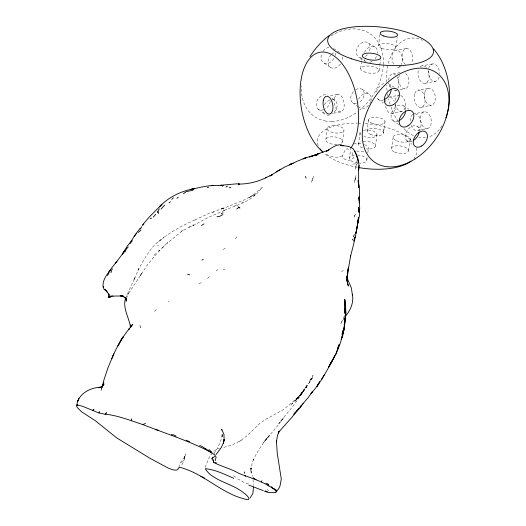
<?xml version="1.0" encoding="UTF-8"?>
<svg xmlns="http://www.w3.org/2000/svg" width="526" height="526" viewBox="0 0 526 526"><rect width="100%" height="100%" fill="white"/><g stroke="black" fill="none" stroke-linecap="round" stroke-linejoin="round"><path stroke-width="0.39" stroke-dasharray="2.63 1.97" d="M253.032 479.712L253.394 485.459M158.957 249.824L158.924 251.132L147.721 264.387L127.608 294.981L128.489 293.37L126.628 297.821M222.353 434.548L222.044 437.987L222.057 433.529M325.864 139.587L327.093 128.245M342.617 141.645L343.978 130.251A8.501 3.715 6.2 0 0 331.768 125.609A8.501 3.715 6.2 0 0 330.847 131.973A8.501 3.715 6.2 0 0 343.978 130.251M361.73 60.148L362.013 57.834M350.842 147.201L349.494 157.991M360.014 132.723L358.541 144.071M357.443 162.429L355.313 169.142L357.101 160.614M379.982 34.578L378.51 45.519M360.665 68.551L361.441 62.436M366.852 160.174L367.385 156.012M368.555 119.856L367.069 130.967M375.4 146.169L376.997 134.774M379.042 70.681L379.687 65.835M379.792 65.027L380.515 59.747M383.888 129.698L383.98 129.008L383.447 132.96L385.058 121.802M367.805 153.02L368.437 148.529M395.789 47.458L397.235 37.359M393.172 137.247L391.456 148.602M408.413 150.712L410.26 139.311M222.268 434.614C221.025 441.939 217.442 448.698 213.286 454.786M355.451 178.104L355.938 175.73L355.977 177.893L354.32 182.397L355.451 178.104L354.879 180.26M101.853 388.188L100.893 391.068L101.932 387.971M205.225 467.423C207.849 459.908 211.025 450.743 219.493 448.257M344.425 315.916L340.638 324.036L344.688 317.171M178.741 467.39L180.589 462.479L185.047 456.22L184.363 457.771L185.599 453.958L183.495 462.203L181.122 465.806M125.589 298.038L135.149 277.241L133.025 281.686M134.426 278.747L138.897 268.635L137.74 270.745C144.137 259.469 150.028 247.135 161.127 239.672L158.576 241.559M350.618 159.97C347.942 160.778 344.366 159.779 342.663 157.445L342.275 155.821C344.182 153.612 344.971 146.379 349.113 149.601L350.329 148.878M353.774 156.899L353.229 158.365L351.243 159.588M301.063 394.145L304.574 388.957L300.51 394.967C304.035 388.412 309.696 383.362 312.957 376.642C309.939 383.152 304.403 387.958 301.286 394.375L307.329 384.756L299.406 397.386L293.653 405.309L278.76 423.555L283.685 417.736L276.367 427.408L267.083 438.276L270.351 434.601M154.236 255.366L155.42 253.348M299.544 396.111L301.483 393.014L297.847 398.392L299.998 395.368M301.687 393.79L302.411 392.725M265.729 439.565L269.233 435.778L263.546 442.603L267.149 438.204M266.228 439.026C261.35 445.746 256.668 452.722 253.184 460.27L253.808 458.501L252.066 463.61L250.711 471.072L250.909 467.792L251.112 472.604L251.086 468.081L250.764 470.106L252.546 476.306M302.733 391.66L301.543 393.284L307.099 386.86L290.681 405.224L292.857 402.982M181.667 462.643L183.377 460.585M299.472 396.236L302.115 393.211L296.381 399.201L299.472 396.236L283.645 409.458L265.669 419.386L259.864 423.377L246.405 436.218L239.429 441.544L241.178 440.361L231.749 445.114L221.959 447.882M209.309 276.676L207.185 279.036L205.89 279.648M159.7 250.297L158.924 251.132L167.925 242.401L166.827 243.505L182.022 231.19L190.497 226.443L189.104 227.147L192.634 225.937L193.759 224.839L194.633 224.99C204.627 218.579 215.673 214.069 226.634 209.604M235.207 238.699L237.305 236.529M221.571 208.704L224.74 207.671L220.506 209.486L243.814 200.104L253.184 195.258L248.463 197.986L253.026 195.291L262.559 187.065L257.53 192.976L254.222 195.685L256.044 194.101C247.148 203.273 234.024 205.929 222.741 210.979L224.339 210.472M154.42 311.405L156.248 309.538M162.264 247.904L164.23 245.964M216.074 270.962L217.725 269.47M253.026 195.291L254.571 193.956M341.552 271.771L343.32 270.338M159.424 240.928L163.928 237.496L162.79 238.291C172.863 230.5 184.245 224.628 195.869 219.526L195.014 219.967L210.15 212.774L213.595 212.004L211.774 212.451L223.754 207.901M296.112 399.188L298.998 396.893M157.583 245.872L158.53 245.136M181.01 231.433L183.35 229.77M223.05 249.58L225.976 247.812M193.759 224.839L192.634 225.476L194.633 224.99M234.412 205.942L237.594 204.443M342.275 155.821L341.722 156.071A53.185 28.167 79.9 0 1 325.2 153.599M223.221 269.845L225.01 269.029M168.077 301.536L168.971 301.253M241.835 202.576L243.406 202.122M198.795 283.369L202.457 282.607M427.362 128.541A8.528 5.293 79.1 0 1 420.583 116.673A8.528 5.293 79.1 0 1 429.637 115.233A8.528 5.293 79.1 0 1 427.362 128.541L417.243 130.718M424.272 111.775L414.245 113.826M421.116 107.343L431.359 105.285M385.597 106.278A8.317 4.898 80 0 0 391.896 113.511L401.811 111.512M428.223 88.236L418.078 90.156M425.1 83.259L435.469 81.333M395.243 90.663L396.795 90.367M399.911 89.775L405.309 88.782M333.694 113.235L340.776 111.887M337.508 94.259L329.197 95.804M388.859 97.159L398.728 95.278A8.265 4.944 80.1 0 0 395.25 101.301M400.036 72.68L392.199 74.034M432.3 63.994L422.023 65.77M398.721 67.15L403.291 66.348M406.374 48.497L396.282 50.128M353.005 164.092L356.628 163.704M325.91 121.072L324.115 120.73A49.878 36.669 -56.7 0 1 301.26 85.916M248.417 483.867L243.893 482.283L237.285 478.653M374.874 46.913L367.615 42.54M366.181 61.844L358.903 57.262M394.368 87.428L388.431 83.647A9.402 6.601 -56.4 0 1 391.18 88.243M267.103 489.476L268.793 490.554M339.625 52.416L333.234 48.313A8.705 6.536 -57.9 0 1 333.846 48.905M403.731 105.884L408.88 109.244M362.348 89.459L369.383 94.174M330.19 67.21L323.148 62.482M417.526 126.49L422.628 129.896M378.174 99.361L383.329 102.826M392.981 120.638L398.721 124.57M352.611 102.767L358.364 106.791M406.986 140.777L412.055 144.308M331.978 98.349L335.069 100.538M318.388 109.276L325.186 114.326M233.485 475.622L235.582 477.246M352.164 152.658L352.972 155.177M416.309 148.181A50.023 22.381 7.2 0 1 414.001 158.319M357.43 167.314A50.023 22.381 7.2 0 1 324.121 153.204M318.243 145.524A50.023 22.381 7.2 0 1 357.358 123.11M358.134 123.123A50.023 22.381 7.2 0 1 362.085 123.268M365.3 123.498A50.023 22.381 7.2 0 1 412.279 141.422M331.906 121.46A49.917 36.695 -56.7 0 0 344.379 118.975A49.878 36.669 -56.7 0 0 350.618 116.187L352.505 115.122A49.878 36.669 -56.7 0 0 357.424 111.874M331.216 35.781A49.878 36.669 -56.7 0 1 383.382 64.001M383.355 64.77A49.878 36.669 -56.7 0 1 359.791 110.033M331.932 121.467A49.878 36.669 -56.7 0 1 325.936 121.079M425.481 137.667A50.272 30.962 80.9 0 1 418.808 137.431M413.475 135.636A50.272 30.962 80.9 0 1 403.245 127.949M398.287 121.677A50.272 30.962 80.9 0 1 390.897 106.699M390.101 104.312A50.272 30.962 80.9 0 1 388.576 98.796M387.899 95.653A50.272 30.962 80.9 0 1 387.55 93.753M387.064 90.564A50.272 30.962 80.9 0 1 386.557 85.429M386.413 82.227A50.272 30.962 80.9 0 1 387.872 65.638M388.405 63.363A50.272 30.962 80.9 0 1 422.569 40.324M441.985 125.859A50.272 30.962 80.9 0 1 429.367 136.714M336.785 144.486A8.442 3.774 6.2 0 1 325.857 139.633A8.442 3.774 6.2 0 1 337.929 137.556A8.442 3.774 6.2 0 1 339.868 143.953M357.568 155.006A8.751 4.037 7.1 0 1 366.793 159.424A8.751 4.037 7.1 0 1 359.843 163.264M357.641 163.119A8.751 4.037 7.1 0 1 349.645 159.082A8.751 4.037 7.1 0 1 354.34 155.098M363.19 141.356A8.495 3.794 7.2 0 1 375.229 145.202A8.495 3.794 7.2 0 1 366.523 148.924M362.499 147.938A8.495 3.794 7.2 0 1 361.171 141.79M335.391 53.152A8.705 6.536 -57.9 0 1 335.134 55.506M333.925 58.524A8.705 6.536 -57.9 0 1 324.207 63.113A8.705 6.536 -57.9 0 1 321.905 53.29M323.036 51.338A8.705 6.536 -57.9 0 1 329.052 47.32M361.277 57.88A8.554 6.227 -58.8 0 1 356.779 49.102A8.554 6.227 -58.8 0 1 366.352 42.034A8.554 6.227 -58.8 0 1 369.094 52.1M367.345 54.757A8.554 6.227 -58.8 0 1 365.018 56.736M355.694 89.683A8.252 5.931 -55.6 0 1 364.071 92.418A8.252 5.931 -55.6 0 1 358.403 102.945M356.543 103.576A8.252 5.931 -55.6 0 1 350.908 100.104A8.252 5.931 -55.6 0 1 353.406 91.649M330.249 101.183A8.396 6.213 -54.4 0 1 325.364 108.889M323.529 109.783A8.396 6.213 -54.4 0 1 316.573 102.254A8.396 6.213 -54.4 0 1 327.527 95.232M405.671 73.311A8.403 5.076 81.3 0 1 408.524 85.028A8.403 5.076 81.3 0 1 401.502 87.342A8.403 5.076 81.3 0 1 399.254 75.422M439.151 77.085A8.824 5.582 81.9 0 1 432.55 80.8A8.824 5.582 81.9 0 1 428.289 70.681M428.683 68.301A8.824 5.582 81.9 0 1 434.943 64.297A8.824 5.582 81.9 0 1 439.598 73.555M405.388 64.389A8.554 5.201 82.6 0 1 402.673 52.166A8.554 5.201 82.6 0 1 410.162 50.417A8.554 5.201 82.6 0 1 411.595 62.942M400.687 95.469A8.265 4.944 80.1 0 1 405.375 104.418A8.265 4.944 80.1 0 1 401.226 111.571A8.265 4.944 80.1 0 1 395.473 104.444M398.09 121.138A9.133 6.259 -55.4 0 1 391.009 116.108A9.133 6.259 -55.4 0 1 397.998 105.548A9.133 6.259 -55.4 0 1 405.605 109.776M411.937 141.185A8.883 5.944 -54.5 0 1 405.158 136.497A8.883 5.944 -54.5 0 1 411.976 126.247A8.883 5.944 -54.5 0 1 419.275 130.152M383.493 99.979A9.402 6.601 -56.4 0 1 376.59 97.244M376.392 91.978A9.402 6.601 -56.4 0 1 384.881 83.193M331.913 99.631A8.482 6.22 -54.3 0 1 337.166 105.101A8.482 6.22 -54.3 0 1 332.064 113.958M329.289 115.076A8.482 6.22 -54.3 0 1 323.023 109.802M324.397 104.786A8.482 6.22 -54.3 0 1 329.999 99.986M358.627 99.164A8.331 5.937 -55.5 0 1 367.181 93.286A8.331 5.937 -55.5 0 1 370.981 100.676M370.698 101.617A8.331 5.937 -55.5 0 1 369.785 103.569M368.496 105.351A8.331 5.937 -55.5 0 1 359.015 107.126M364.531 52.311A8.64 6.233 -58.6 0 1 372.881 46.321A8.64 6.233 -58.6 0 1 377.385 53.29M376.438 56.453A8.64 6.233 -58.6 0 1 374.604 59.254M372.158 61.318A8.64 6.233 -58.6 0 1 369.489 62.331M364.893 60.792A8.64 6.233 -58.6 0 1 364.005 59.32M342.446 56.867A8.791 6.549 -57.7 0 1 341.972 61.049M340.421 64.073A8.791 6.549 -57.7 0 1 329.841 66.914A8.791 6.549 -57.7 0 1 330.749 55.138M331.538 54.316A8.791 6.549 -57.7 0 1 335.187 52.12M414.929 113.787A8.58 5.24 79.1 0 1 420.964 121.434A8.58 5.24 79.1 0 1 417.96 130.533A8.58 5.24 79.1 0 1 411.161 125.201M410.392 120.908A8.58 5.24 79.1 0 1 412.956 114.333M395.204 104.391A8.317 4.898 80 0 1 391.896 113.511M385.479 102.09A8.317 4.898 80 0 1 385.926 100.249M390.167 97.178A8.317 4.898 80 0 1 394.257 101.321M399.984 66.513A8.613 5.155 82.4 0 1 396.019 66.664M393.665 64.093A8.613 5.155 82.4 0 1 393.238 52.278A8.613 5.155 82.4 0 1 400.437 52.731A8.613 5.155 82.4 0 1 401.476 64.58M428.427 71.056A8.883 5.536 81.7 0 1 423.739 83.279A8.883 5.536 81.7 0 1 418.657 69.287M420.083 66.933A8.883 5.536 81.7 0 1 426.277 67.394M396.486 90.091A8.462 5.023 81.2 0 1 392.593 90.091M390.279 87.5A8.462 5.023 81.2 0 1 388.859 83.489M388.648 80.274A8.462 5.023 81.2 0 1 395.539 75.047M397.215 77.138A8.462 5.023 81.2 0 1 397.945 88.256M363.624 130.205A8.554 3.735 7.2 0 1 374.775 131.881A8.554 3.735 7.2 0 1 374.999 136.859A8.554 3.735 7.2 0 1 363.9 136.464M360.935 134.722A8.554 3.735 7.2 0 1 361.369 131.013M364.426 144.597A8.81 3.971 7 0 1 366.418 150.712M363.696 151.435A8.81 3.971 7 0 1 355.885 150.719M353.788 143.966A8.81 3.971 7 0 1 362.322 143.946M184.804 456.607L184.442 459.382L184.804 456.607M355.293 214.003L354.149 217.777L355.293 214.003M354.287 234.366L352.617 240.08L354.287 234.366M312.299 179.826L311.359 182.417L313.687 176.381L312.299 179.826M141.461 273.546L139.903 276.426L141.461 273.546M310.702 379.147L309.262 381.712L313.082 375.321L310.702 379.147M296.605 399.28L294.691 401.746L297.913 397.801L296.605 399.28M140.56 327.659L139.857 324.989L140.56 327.659M394.724 152.119A8.554 3.807 8.2 0 0 408.334 151.179A8.554 3.807 8.2 0 0 396.735 145.761A8.554 3.807 8.2 0 0 394.724 152.119M370.14 134.275A8.252 3.577 7.3 0 0 383.362 133.38A8.252 3.577 7.3 0 0 372.27 128.331A8.252 3.577 7.3 0 0 370.14 134.275M424.666 92.405A8.666 5.438 80.5 0 0 430.669 105.345A8.666 5.438 80.5 0 0 434.174 92.497A8.666 5.438 80.5 0 0 424.666 92.405M414.527 94.239A8.725 5.385 80.4 0 0 420.412 107.389A8.725 5.385 80.4 0 0 423.976 94.595A8.725 5.385 80.4 0 0 414.527 94.239M334.444 98.415A8.968 4.839 80 0 0 340.144 111.926A8.968 4.839 80 0 0 342.965 98.842A8.968 4.839 80 0 0 334.444 98.415M371.658 123.091A8.311 3.518 7.3 0 0 384.966 122.236A8.311 3.518 7.3 0 0 373.782 117.245A8.311 3.518 7.3 0 0 371.658 123.091M396.479 140.685A8.613 3.748 8.1 0 0 410.181 139.791A8.613 3.748 8.1 0 0 398.484 134.439A8.613 3.748 8.1 0 0 396.479 140.685M364.005 71.773A9.251 3.485 6.6 0 0 378.924 71.128A9.251 3.485 6.6 0 0 366.622 66.039A9.251 3.485 6.6 0 0 364.005 71.773M381.83 48.392A8.699 3.071 6.8 0 0 395.71 47.84A8.699 3.071 6.8 0 0 383.901 43.31A8.699 3.071 6.8 0 0 381.83 48.392"/><path stroke-width="0.79" d="M345.286 316.428L345.306 315.173C345.036 322.865 344.517 330.926 341.657 338.165M253.42 487.017L252.934 493.335L250.021 498.148M157.728 212.589L158.543 209.775L159.49 208.842M344.78 303.883L344.589 299.557L345.095 308.21L344.826 305.31M126.339 299.143L126.24 301.214L126.299 298.406L126.608 300.431L125.931 298.229M264.499 491.212L268.175 492.402L273.816 492.724L275.637 492.507L276.446 491.264C265.683 482.059 251.75 478.443 238.903 473.387C230.947 468.659 221.748 466.7 213.641 462.387L213.28 460.802L211.827 458.738L214.029 456.831L215.561 456.325L214.845 454.99L202.352 446.646L199.676 445.404M345.753 311.852L345.424 316.593L345.733 312.023M106.988 291.575L108.573 294.021L108.33 297.604L113.524 296.099M345.464 310.767L345.312 306.987M276.446 491.264L276.512 490.383L273.612 488.24M344.8 321.991L345.273 317.678M358.725 186.559L358.627 183.699L358.699 187.236L358.614 169.431L358.627 169.977C360.04 162.389 357.154 154.631 352.9 148.49L348.922 146.511L340.394 145.137L342.354 145.906M357.963 222.261L358.443 217.639C357.055 230.815 353.873 243.86 350.421 256.609L350.717 255.577L348.324 269.213L348.488 267.261L347.101 278.537L347.134 275.887L347.633 280.18L347.061 276.985L347.647 272.632M358.627 169.977L358.995 165.42M268.056 485.419L268.175 484.15L265.939 483.138M213.53 459.639L213.641 462.387M130.323 327.238L130.553 324.969L130.494 327.376C129.271 317.605 122.295 308.341 125.589 298.038M343.767 329.986L344.208 326.837M344.306 326.159L344.892 321.084L343.452 332.511M358.199 220.657L358.522 218.349L356.352 231.144M347.982 270.443L348.317 268.253L347.094 277.846L351.407 288.097L352.387 295.139M276.367 441.919L277.485 435.535L279.227 431.064L278.188 432.951C284.967 424.502 292.956 416.894 299.327 408.005L294.823 412.949M76.77 404.994C78.361 393.757 90.281 387.504 100.722 387.228L98.789 387.734L101.755 386.59L103.477 384.993L101.873 386.748L104.03 383.98L101.952 386.853M344.51 323.326L344.221 324.654L345.47 316.514L345.299 308.953L345.457 316.402L344.714 321.189M342.189 335.542L343.938 328.559C341.69 341.091 337.192 353.433 330.223 364.15L331.774 361.25L329.066 366.379M215.167 460.664L216.173 456.93M356.168 231.881L355.78 233.301L359.62 214.687L359.094 210.045L359.159 212.589L359.725 208.46L359.028 197.756L359.501 202.806L359.14 196.75L359.291 201.399L359.488 188.952L358.134 180.642L358.765 187.203M354.248 239.705L355.004 236.976L353.867 241.026L354.064 240.389M102.419 386.189L102.794 384.854L102.189 387.195L103.918 380.002L108.047 367.582L113.833 353.867L113.11 355.583M344.813 320.959C346.706 314.015 345.497 306.704 344.872 299.649L344.997 304.764M110.947 272.626L112.281 268.72M335.693 354.609L339.06 344.839L337.521 349.113M102.399 386.663L103.76 382.856L101.86 387.136M261.422 482.033L261.915 480.672M111.841 358.594C116.2 347.962 121.848 337.685 129.225 328.822L128.462 329.782L132.73 324.213L130.422 327.474L131.408 325.377L130.487 327.619M341.69 338.087L342.814 335.286L341.157 339.388M233.741 478.305C224.668 474.373 214.989 469.475 205.271 468.699C212.405 481.04 232.801 483.401 243.729 492.974C247.582 495.203 253.026 502.185 243.893 498.786C222.025 493.204 205.929 475.898 184.639 468.791C182.759 468.278 179.649 466.279 178.196 468.469C178.334 470.573 174.98 470.106 173.534 469.942A15.3 2.328 25.5 0 1 168.254 468.127L149.969 458.291L116.647 437.849L94.897 420.392L81.55 411.799L77.368 407.624L76.441 405.737L76.579 405.329L78.538 405.237L82.299 406.184L98.927 412.949L99.519 411.51M124.84 252.243L126.391 249.015L128.298 246.812M338.06 347.344L339.198 344.8M134.268 236.575L136.221 233.768M328.428 367.595L334.871 355.596C327.922 368.825 321.084 382.474 310.965 393.606L312.497 391.515L308.151 397.695L300.063 407.019M329.447 365.655L331.774 361.25M121.052 340.296L118.015 345.977L120.671 340.598L123.38 336.568L120.802 340.69M107.508 275.525L108.718 273.389M123.768 252.033L122.21 254.314L127.305 246.102L131.303 241.178M124.767 250.304L123.084 253.23L115.444 263.243L116.844 261.475M130.948 241.664L134.965 235.05L140.146 228.238M321.314 379.706L324.292 374.749M101.899 387.11L102.675 385.867L101.722 386.978M140.376 228.941L141.842 226.634M309.932 56.723C314.929 48.629 321.406 41.455 328.974 35.683M93.187 410.352L93.924 409.235L92.721 410.241M345.128 316.593C350.461 310.485 354.07 302.463 352.328 294.198M105.279 414.284L106.337 412.831L105.279 414.284L98.927 412.949M216.074 454.51L221.295 447.554L223.714 442.116L224.076 439.447L223.307 443.24L224.096 439.992L223.971 434.41L221.696 429.38L221.847 430.176M212.031 458.126L212.635 457.37M129.856 243.742L132.302 240.717M275.854 492.27L278.977 488.279L280.102 485.61L281.285 478.982L277.222 453.07L276.42 440.558M116.818 261.481L112.11 267.32L108.33 273.014L110.644 269.772C106.581 274.763 101.998 280.766 103.208 287.617M303.075 403.698L299.281 408.656L296.112 411.773M142.75 224.701L149.147 217.172L161.929 204.298L159.299 206.869C168.478 197.171 181.154 190.964 194.212 188.702L192.91 190.228L186.27 191.642L183.423 193.627M153.27 217.126L155.703 214.319M161.041 209.019L164.638 205.081M300.162 406.94L301.267 405.756M293.574 414.284L295.093 412.778M169.063 202.937L170.345 201.714M171.759 199.354L173.356 197.829M138.279 232.472L140.981 229.967M142.244 225.503L143.835 224.102M236.818 208.953L238.804 207.454L239.928 207.98L238.1 206.731M176.874 198.282L178.353 197.197M289.32 164.677L293.16 163.165L284.145 167.347L269.917 175.934L272.521 174.645L265.393 177.841L266.807 177.308C257.891 181.799 248.265 184.146 238.239 184.087L239.481 184.074L236.43 183.85L220.835 185.264L221.742 185.29L211.268 185.619L213.688 185.54C205.929 185.685 198.348 187.854 190.78 189.426L194.212 188.702M201.478 225.496L203.976 223.892M222.353 186.145L223.359 185.533M109.947 296.986L112.354 295.553M276.157 171.877L280.851 169.142M222.906 214.562L219.598 216.41L216.995 216.705M225.904 187.039L227.548 186.132M110.828 296.283L108.33 297.604L109.993 295.158L108.573 294.021M150.147 218.77L151.554 218.047M291.503 163.816L289.405 164.888C298.183 160.667 307.197 156.735 316.816 154.789L309.59 156.958M221.203 213.707L223.103 212.8M105.272 414.186C118.219 415.527 130.533 420.609 142.881 424.581L145.446 423.41M201.879 259.989L203.233 259.443M316.922 154.322L328.862 149.956L326.337 151.317C331.275 148.575 337.298 142.454 343.34 145.84M316.869 154.348L319.492 153.408L309.597 156.926M207.316 187.532L208.769 187.171M229.099 187.743L230.789 187.565M113.754 296.072L123.143 295.954L120.303 295.842L122.117 296.079M187.69 274.493L189.774 274.723M142.881 424.581C165.723 433.641 189.498 440.939 211.307 452.498L209.295 451.295M171.298 434.693L173.955 434.949L176.065 436.205M215.055 462.597L216.442 462.854M155.676 429.42L158.74 430.584M200.886 476.313L204.509 478.167M263.263 490.646L248.772 485.077M186.257 440.223L189.551 441.722M265.413 490.876L267.353 491.777M204.614 448.5L206.619 449.697M244.643 475.576L245.642 476.194M123.34 296.644L125.661 298.084L124.353 297.157L126.464 299.524L125.957 298.17M253.059 477.687L256.03 479.758M122.42 295.691L123.709 296.671M209.026 449.566L211.557 451.972M107.37 292.252L105.055 289.543L106.548 291.029L103.957 289.261L103.333 286.552M77.815 405.224L77.388 404.672L77.618 405.178M271.587 486.438L272.665 488.273M157.761 211.459L158.622 213.464M356.549 155.709L358.693 162.527L358.015 160.608M354.761 151.041L356.464 155.111L356.326 154.775M244.182 471.894L244.754 473.374M305.415 176.447L306.066 178.13M268.175 484.15L268.839 485.985M358.995 210.729L359.33 212.576L358.522 207.494L358.883 210.117M131.467 418.755L131.5 420.826M410.911 161.212A50.023 22.381 7.2 0 1 358.758 167.557M323.01 152.178A50.023 22.381 7.2 0 1 320.17 148.937M322.74 151.784A53.185 28.167 79.9 0 1 302.272 74.028A53.185 28.167 79.9 0 1 344.688 67.321A53.185 28.167 79.9 0 1 351.414 147.254M433.509 48.859A50.272 30.962 80.9 0 1 445.923 117.765M405.625 110.736A9.133 6.259 -55.4 0 1 398.991 120.763M419.169 132.138A8.883 5.944 -54.5 0 1 413.686 140.31M391.212 89.249A9.402 6.601 -56.4 0 1 384.427 99.598M344.425 308.249L344.418 313.055L344.425 308.249M343.136 330.394L342.11 334.345L343.136 330.394M78.815 398.859L77.513 401.555L78.815 398.859M319.617 381.883L316.974 386.446L319.617 381.883M305.81 157.767L303.081 158.826L306.625 157.458L305.81 157.767M316.33 154.907L314.739 155.203L317.638 154.743L316.33 154.907M348.297 285.901L346.502 278.793L348.297 285.901M414.961 158.99A54.362 36.899 -55.3 0 0 437.56 73.574A54.362 36.899 -55.3 0 0 364.255 120.02A54.362 36.899 -55.3 0 0 414.961 158.99M351.578 58.794A53.231 18.791 6.7 0 0 433.437 52.449A53.231 18.791 6.7 0 0 356.792 26.635A53.231 18.791 6.7 0 0 351.578 58.794M383.52 35.952A8.764 2.992 6.8 0 0 397.498 35.452A8.764 2.992 6.8 0 0 385.591 31.008A8.764 2.992 6.8 0 0 383.52 35.952M365.669 58.702A9.323 3.399 6.6 0 0 380.699 58.11A9.323 3.399 6.6 0 0 368.279 53.113A9.323 3.399 6.6 0 0 365.669 58.702M393.514 104.595A9.507 6.608 -56.2 0 0 397.557 89.505A9.507 6.608 -56.2 0 0 384.651 97.31A9.507 6.608 -56.2 0 0 393.514 104.595M421.661 145.978A8.975 5.937 -54.4 0 0 425.744 132.006A8.975 5.937 -54.4 0 0 413.64 139.528A8.975 5.937 -54.4 0 0 421.661 145.978M407.985 125.839A9.231 6.259 -55.2 0 0 412.022 111.328A9.231 6.259 -55.2 0 0 399.536 119.014A9.231 6.259 -55.2 0 0 407.985 125.839M323.286 100.591A9.027 4.773 79.9 0 0 329.079 114.089A9.027 4.773 79.9 0 0 331.676 100.808A9.027 4.773 79.9 0 0 323.286 100.591"/></g></svg>
